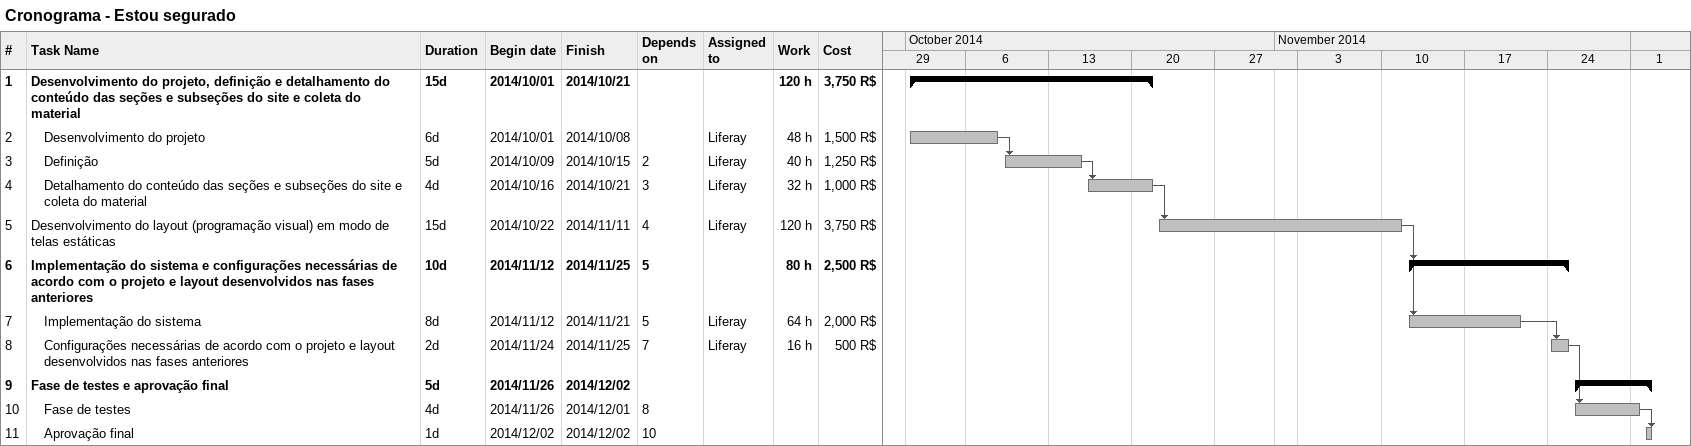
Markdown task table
Cronograma - Estou segurado

| ID | Level | Task | Duration | Start | Finish | Predecessors | Resources | Work (h) | Cost (R$) |
|---|---|---|---|---|---|---|---|---|---|
| 1 | 1 | **Desenvolvimento do projeto, definição e detalhamento do conteúdo das seções e subseções do site e coleta do material** | 15d | 2014-10-01 | 2014-10-21 |  |  | 120 | 3750 |
| 2 | 2 | Desenvolvimento do projeto | 6d | 2014-10-01 | 2014-10-08 |  | Liferay | 48 | 1500 |
| 3 | 2 | Definição | 5d | 2014-10-09 | 2014-10-15 | 2 | Liferay | 40 | 1250 |
| 4 | 2 | Detalhamento do conteúdo das seções e subseções do site e coleta do material | 4d | 2014-10-16 | 2014-10-21 | 3 | Liferay | 32 | 1000 |
| 5 | 1 | Desenvolvimento do layout (programação visual) em modo de telas estáticas | 15d | 2014-10-22 | 2014-11-11 | 4 | Liferay | 120 | 3750 |
| 6 | 1 | **Implementação do sistema e configurações necessárias de acordo com o projeto e layout desenvolvidos nas fases anteriores** | 10d | 2014-11-12 | 2014-11-25 | 5 |  | 80 | 2500 |
| 7 | 2 | Implementação do sistema | 8d | 2014-11-12 | 2014-11-21 | 5 | Liferay | 64 | 2000 |
| 8 | 2 | Configurações necessárias de acordo com o projeto e layout desenvolvidos nas fases anteriores | 2d | 2014-11-24 | 2014-11-25 | 7 | Liferay | 16 | 500 |
| 9 | 1 | **Fase de testes e aprovação final** | 5d | 2014-11-26 | 2014-12-02 |  |  |  |  |
| 10 | 2 | Fase de testes | 4d | 2014-11-26 | 2014-12-01 | 8 |  |  |  |
| 11 | 2 | Aprovação final | 1d | 2014-12-02 | 2014-12-02 | 10 |  |  |  |
